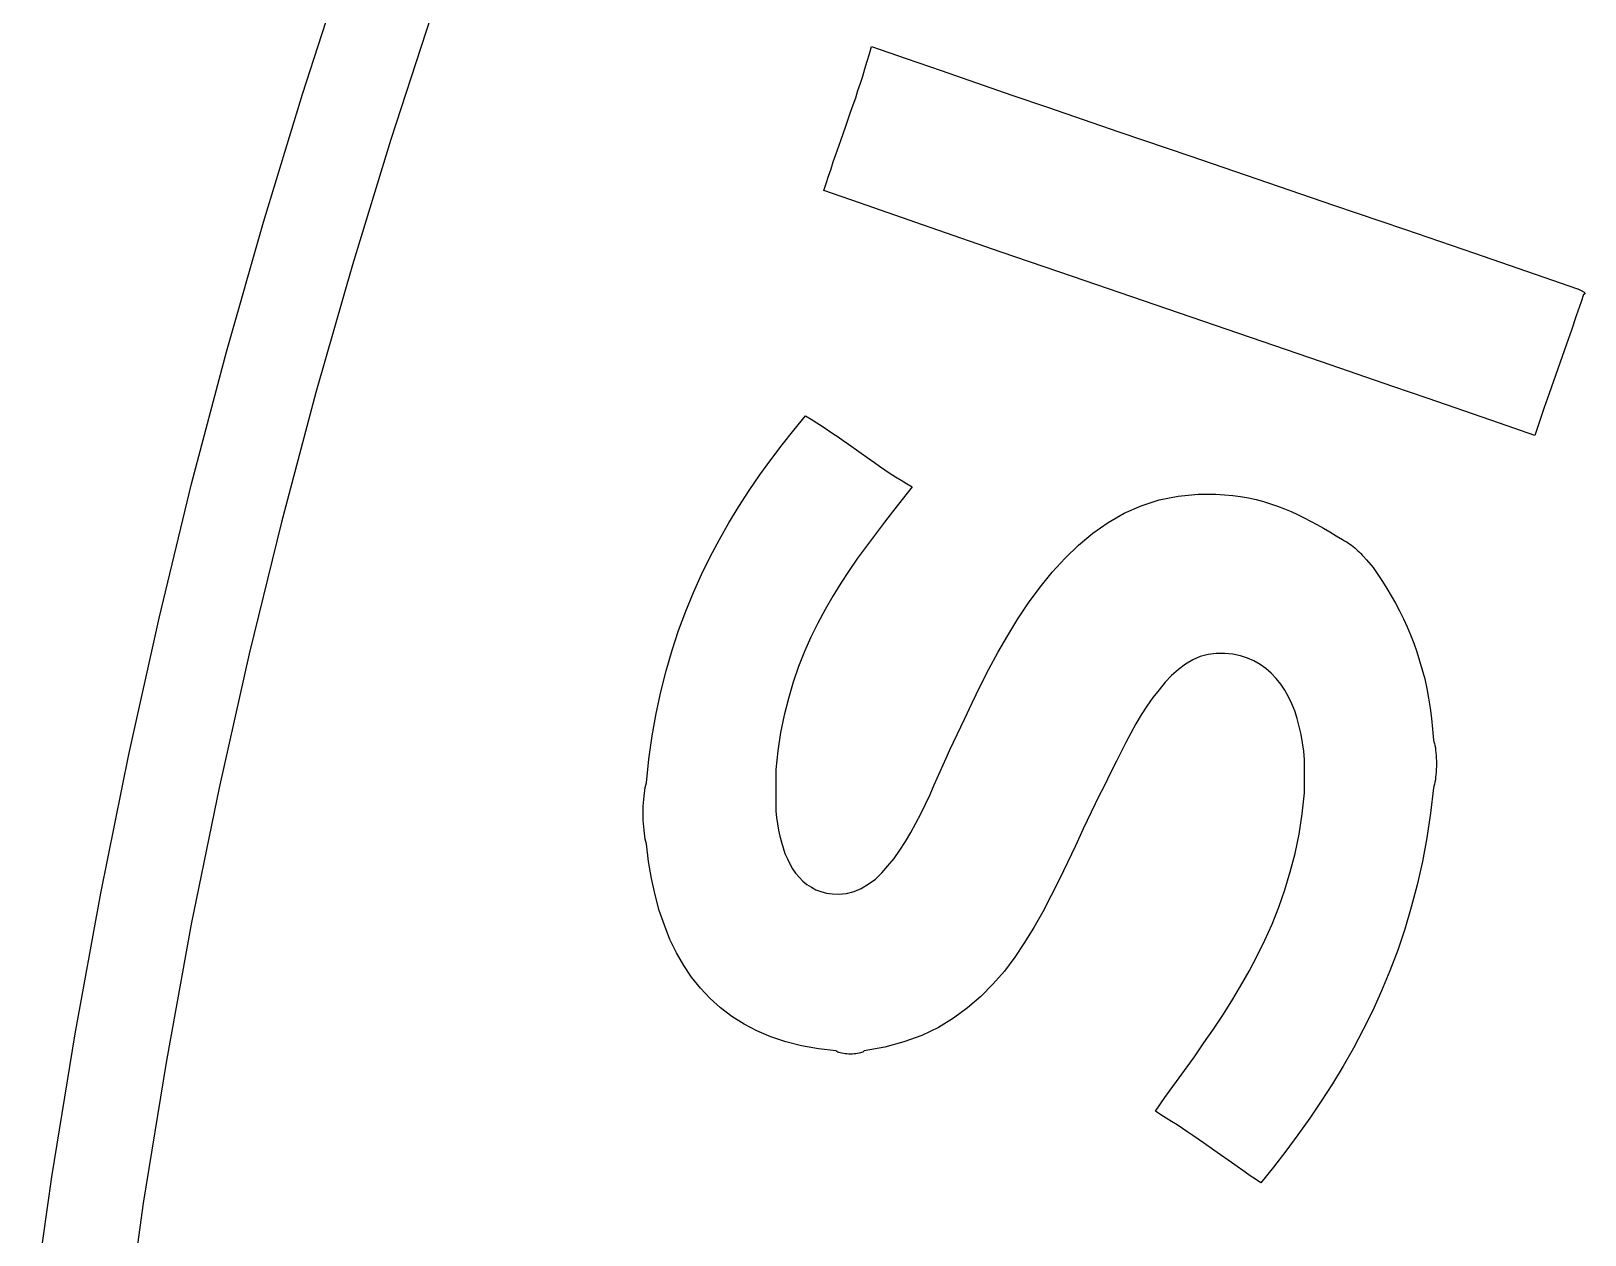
# Model space of a CAD drawing. Header units: metres. Extents: x -185 to 1201, y -340 to 309.
# Drawn here: x 856.21 to 861.75, y 70.84 to 75.13 of the extents above; entities that cross this region are included whole.
import ezdxf

# ---------------------------------------------------------------- set-up
doc = ezdxf.new("R2010")
doc.units = ezdxf.units.M

msp = doc.modelspace()

# ---------------------------------------------------------------- linework, layer by layer
for p, q in [((857.176, 74.9046), (857.322, 75.3528)), ((857.635, 75.1842), (857.491, 74.7437)), ((859.189, 75.0219), (859.197, 75.0484)), ((859.197, 75.0484), (859.204, 75.0751)), ((859.204, 75.0751), (859.328, 75.0319)), ((859.173, 74.9695), (859.181, 74.9956)), ((859.181, 74.9956), (859.189, 75.0219)), ((859.328, 75.0319), (859.453, 74.9886)), ((859.453, 74.9886), (859.579, 74.9452)), ((859.156, 74.9178), (859.165, 74.9436)), ((859.165, 74.9436), (859.173, 74.9695)), ((859.579, 74.9452), (859.705, 74.9017)), ((857.037, 74.4491), (857.176, 74.9046)), ((859.139, 74.8666), (859.148, 74.8922)), ((859.148, 74.8922), (859.156, 74.9178)), ((859.705, 74.9017), (859.832, 74.8581)), ((859.113, 74.7905), (859.13, 74.8412)), ((859.13, 74.8412), (859.139, 74.8666)), ((859.832, 74.8581), (860.086, 74.7708)), ((859.095, 74.7399), (859.113, 74.7905)), ((860.086, 74.7708), (860.342, 74.6836)), ((857.491, 74.7437), (857.354, 74.2962)), ((859.077, 74.6893), (859.095, 74.7399)), ((859.06, 74.6383), (859.068, 74.6638)), ((859.068, 74.6638), (859.077, 74.6893)), ((860.342, 74.6836), (860.851, 74.5098)), ((859.043, 74.587), (859.051, 74.6127)), ((859.051, 74.6127), (859.06, 74.6383)), ((859.034, 74.5611), (859.043, 74.587)), ((859.161, 74.517), (859.034, 74.5611)), ((859.287, 74.4731), (859.161, 74.517)), ((860.851, 74.5098), (861.104, 74.4235)), ((856.905, 73.9862), (857.037, 74.4491)), ((859.414, 74.4292), (859.287, 74.4731)), ((859.667, 74.3418), (859.414, 74.4292)), ((861.104, 74.4235), (861.229, 74.3806)), ((861.229, 74.3806), (861.353, 74.3379)), ((859.921, 74.2547), (859.667, 74.3418)), ((861.353, 74.3379), (861.477, 74.2954)), ((857.354, 74.2962), (857.224, 73.8416)), ((861.477, 74.2954), (861.6, 74.2531)), ((860.555, 74.0374), (859.921, 74.2547)), ((861.6, 74.2531), (861.721, 74.2112)), ((861.721, 74.2112), (861.722, 74.2106)), ((861.722, 74.2106), (861.727, 74.2084)), ((861.734, 74.1652), (861.716, 74.1143)), ((861.727, 74.2084), (861.734, 74.2053)), ((861.734, 74.2053), (861.738, 74.203)), ((861.742, 74.1908), (861.734, 74.1652)), ((861.738, 74.203), (861.74, 74.2018)), ((861.74, 74.2018), (861.742, 74.2006)), ((861.742, 74.2006), (861.744, 74.1994)), ((861.744, 74.1917), (861.742, 74.1908)), ((861.744, 74.1994), (861.745, 74.1982)), ((861.746, 74.1926), (861.744, 74.1917)), ((861.745, 74.1982), (861.746, 74.197)), ((861.746, 74.197), (861.747, 74.1958)), ((861.747, 74.1936), (861.746, 74.1926)), ((861.747, 74.1958), (861.747, 74.1947)), ((861.747, 74.1947), (861.747, 74.1936)), ((861.716, 74.1143), (861.699, 74.0637)), ((861.699, 74.0637), (861.681, 74.0133)), ((860.808, 73.9505), (860.555, 74.0374)), ((861.681, 74.0133), (861.62, 73.8381)), ((856.781, 73.5157), (856.905, 73.9862)), ((861.062, 73.8633), (860.808, 73.9505)), ((857.224, 73.8416), (857.101, 73.3795)), ((861.188, 73.8197), (861.062, 73.8633)), ((861.62, 73.8381), (861.602, 73.7881)), ((861.315, 73.7759), (861.188, 73.8197)), ((861.442, 73.7321), (861.315, 73.7759)), ((861.602, 73.7881), (861.585, 73.7382)), ((858.927, 73.707), (858.969, 73.7581)), ((858.969, 73.7581), (858.989, 73.7461)), ((858.989, 73.7461), (859.009, 73.7339)), ((859.009, 73.7339), (859.028, 73.7214)), ((859.028, 73.7214), (859.047, 73.7088)), ((861.568, 73.6881), (861.442, 73.7321)), ((861.577, 73.7131), (861.568, 73.6881)), ((861.585, 73.7382), (861.577, 73.7131)), ((858.886, 73.6549), (858.927, 73.707)), ((859.047, 73.7088), (859.066, 73.696)), ((859.066, 73.696), (859.085, 73.6831)), ((859.085, 73.6831), (859.103, 73.6701)), ((859.103, 73.6701), (859.122, 73.657)), ((859.122, 73.657), (859.196, 73.6046)), ((858.806, 73.5476), (858.845, 73.6018)), ((858.845, 73.6018), (858.886, 73.6549)), ((859.196, 73.6046), (859.215, 73.5916)), ((858.768, 73.4922), (858.806, 73.5476)), ((859.215, 73.5916), (859.233, 73.5788)), ((859.233, 73.5788), (859.252, 73.566)), ((859.252, 73.566), (859.271, 73.5534)), ((859.271, 73.5534), (859.29, 73.541)), ((856.665, 73.0376), (856.781, 73.5157)), ((858.731, 73.4355), (858.768, 73.4922)), ((859.349, 73.5052), (859.283, 73.4215)), ((859.29, 73.541), (859.31, 73.5288)), ((859.31, 73.5288), (859.329, 73.5169)), ((859.329, 73.5169), (859.349, 73.5052)), ((858.696, 73.3773), (858.731, 73.4355)), ((860.105, 73.411), (860.166, 73.438)), ((860.166, 73.438), (860.23, 73.4586)), ((860.23, 73.4586), (860.297, 73.4724)), ((860.297, 73.4724), (860.369, 73.4789)), ((860.369, 73.4789), (860.401, 73.4796)), ((860.401, 73.4796), (860.432, 73.4791)), ((860.432, 73.4791), (860.463, 73.4774)), ((860.463, 73.4774), (860.492, 73.4745)), ((860.492, 73.4745), (860.52, 73.4706)), ((860.52, 73.4706), (860.548, 73.4657)), ((860.548, 73.4657), (860.575, 73.4598)), ((860.575, 73.4598), (860.601, 73.4529)), ((860.601, 73.4529), (860.626, 73.4452)), ((860.626, 73.4452), (860.651, 73.4366)), ((860.651, 73.4366), (860.676, 73.4273)), ((857.101, 73.3795), (856.986, 72.9099)), ((859.251, 73.3795), (859.218, 73.3372)), ((859.283, 73.4215), (859.251, 73.3795)), ((860.048, 73.3784), (860.105, 73.411)), ((860.676, 73.4273), (860.7, 73.4173)), ((860.7, 73.4173), (860.723, 73.4065)), ((860.723, 73.4065), (860.746, 73.3952)), ((860.746, 73.3952), (860.769, 73.3833)), ((860.769, 73.3833), (860.792, 73.3709)), ((858.662, 73.3177), (858.696, 73.3773)), ((859.218, 73.3372), (859.187, 73.2944)), ((859.942, 73.298), (859.993, 73.3405)), ((859.993, 73.3405), (860.048, 73.3784)), ((860.792, 73.3709), (860.815, 73.358)), ((860.815, 73.358), (860.838, 73.3447)), ((860.838, 73.3447), (860.86, 73.331)), ((860.86, 73.331), (860.883, 73.3171)), ((858.629, 73.2565), (858.662, 73.3177)), ((859.187, 73.2944), (859.155, 73.251)), ((859.894, 73.2514), (859.942, 73.298)), ((860.883, 73.3171), (860.89, 73.3134)), ((860.89, 73.3134), (860.897, 73.3096)), ((860.897, 73.3096), (860.903, 73.3056)), ((860.903, 73.3056), (860.909, 73.3014)), ((860.909, 73.3014), (860.915, 73.297)), ((860.915, 73.297), (860.921, 73.2924)), ((860.921, 73.2924), (860.927, 73.2877)), ((860.927, 73.2877), (860.932, 73.2829)), ((860.932, 73.2829), (860.938, 73.2778)), ((860.938, 73.2778), (860.943, 73.2728)), ((860.943, 73.2728), (860.948, 73.2675)), ((858.599, 73.1935), (858.629, 73.2565)), ((859.155, 73.251), (859.125, 73.2069)), ((859.848, 73.2012), (859.894, 73.2514)), ((860.948, 73.2675), (860.953, 73.2622)), ((860.953, 73.2622), (860.958, 73.2568)), ((860.958, 73.2568), (860.968, 73.2458)), ((860.968, 73.2458), (860.992, 73.2177)), ((860.992, 73.2177), (861.009, 73.1932)), ((858.57, 73.1288), (858.599, 73.1935)), ((859.095, 73.1619), (859.066, 73.1158)), ((859.125, 73.2069), (859.095, 73.1619)), ((859.805, 73.1479), (859.848, 73.2012)), ((861.009, 73.1932), (861.025, 73.1683)), ((861.025, 73.1683), (861.041, 73.1428)), ((858.542, 73.0622), (858.57, 73.1288)), ((859.066, 73.1158), (859.039, 73.0685)), ((859.764, 73.0922), (859.805, 73.1479)), ((861.041, 73.1428), (861.057, 73.1168)), ((861.057, 73.1168), (861.072, 73.0902)), ((858.517, 72.9936), (858.542, 73.0622)), ((859.039, 73.0685), (859.013, 73.0199)), ((859.726, 73.0345), (859.764, 73.0922)), ((861.072, 73.0902), (861.086, 73.063)), ((861.086, 73.063), (861.1, 73.0352)), ((856.557, 72.5517), (856.665, 73.0376)), ((858.494, 72.923), (858.517, 72.9936)), ((859.013, 73.0199), (858.988, 72.9698)), ((859.69, 72.9754), (859.726, 73.0345)), ((861.1, 73.0352), (861.113, 73.0068)), ((861.113, 73.0068), (861.125, 72.9777)), ((858.988, 72.9698), (858.965, 72.918)), ((859.655, 72.9154), (859.69, 72.9754)), ((861.125, 72.9777), (861.137, 72.9478)), ((861.137, 72.9478), (861.148, 72.9172)), ((856.986, 72.9099), (856.879, 72.4326)), ((858.473, 72.8501), (858.494, 72.923)), ((858.965, 72.918), (858.944, 72.8645)), ((859.623, 72.8551), (859.655, 72.9154)), ((860.349, 72.8885), (860.323, 72.8732)), ((860.376, 72.9002), (860.349, 72.8885)), ((860.404, 72.9079), (860.376, 72.9002)), ((860.433, 72.9114), (860.404, 72.9079)), ((860.463, 72.9113), (860.433, 72.9114)), ((860.492, 72.9086), (860.463, 72.9113)), ((860.519, 72.9031), (860.492, 72.9086)), ((860.544, 72.8952), (860.519, 72.9031)), ((860.567, 72.8849), (860.544, 72.8952)), ((860.589, 72.8724), (860.567, 72.8849)), ((861.148, 72.9172), (861.158, 72.8858)), ((861.158, 72.8858), (861.167, 72.8536)), ((858.454, 72.775), (858.473, 72.8501)), ((858.944, 72.8645), (858.925, 72.809)), ((859.592, 72.795), (859.623, 72.8551)), ((860.274, 72.8331), (860.251, 72.8089)), ((860.298, 72.8546), (860.274, 72.8331)), ((860.323, 72.8732), (860.298, 72.8546)), ((860.61, 72.8578), (860.589, 72.8724)), ((860.629, 72.8412), (860.61, 72.8578)), ((860.646, 72.8227), (860.629, 72.8412)), ((861.167, 72.8536), (861.176, 72.8206)), ((858.437, 72.6976), (858.454, 72.775)), ((858.925, 72.809), (858.908, 72.7515)), ((859.563, 72.7356), (859.592, 72.795)), ((860.229, 72.7825), (860.207, 72.7541)), ((860.251, 72.8089), (860.229, 72.7825)), ((860.663, 72.8025), (860.646, 72.8227)), ((860.677, 72.7806), (860.663, 72.8025)), ((860.69, 72.7573), (860.677, 72.7806)), ((861.176, 72.8206), (861.183, 72.7867)), ((861.183, 72.7867), (861.19, 72.7518)), ((858.908, 72.7515), (858.893, 72.6917)), ((859.536, 72.6776), (859.563, 72.7356)), ((860.186, 72.724), (860.166, 72.6926)), ((860.207, 72.7541), (860.186, 72.724)), ((860.702, 72.7326), (860.69, 72.7573)), ((860.713, 72.7067), (860.702, 72.7326)), ((861.19, 72.7518), (861.196, 72.7161)), ((861.196, 72.7161), (861.2, 72.6793)), ((858.423, 72.6177), (858.437, 72.6976)), ((858.893, 72.6917), (858.88, 72.6295)), ((859.484, 72.5675), (859.536, 72.6776)), ((860.147, 72.6603), (860.129, 72.6273)), ((860.166, 72.6926), (860.147, 72.6603)), ((860.722, 72.6796), (860.713, 72.7067)), ((860.729, 72.6516), (860.722, 72.6796)), ((861.2, 72.6793), (861.204, 72.6416)), ((858.411, 72.5352), (858.423, 72.6177)), ((858.88, 72.6295), (858.87, 72.5648)), ((860.129, 72.6273), (860.111, 72.594)), ((860.736, 72.6227), (860.729, 72.6516)), ((860.741, 72.5931), (860.736, 72.6227)), ((861.204, 72.6416), (861.207, 72.6028)), ((856.458, 72.0578), (856.557, 72.5517)), ((858.87, 72.5648), (858.863, 72.4975)), ((859.471, 72.5387), (859.484, 72.5675)), ((860.094, 72.5607), (860.077, 72.5277)), ((860.111, 72.594), (860.094, 72.5607)), ((860.745, 72.5628), (860.741, 72.5931)), ((860.748, 72.5321), (860.745, 72.5628)), ((861.207, 72.6028), (861.209, 72.5971)), ((861.209, 72.5971), (861.211, 72.5905)), ((861.211, 72.5905), (861.212, 72.5832)), ((861.212, 72.5832), (861.214, 72.5752)), ((861.214, 72.5752), (861.215, 72.5667)), ((861.215, 72.5667), (861.216, 72.5576)), ((861.216, 72.5576), (861.217, 72.5482)), ((861.217, 72.5482), (861.217, 72.5385)), ((858.402, 72.4501), (858.411, 72.5352)), ((858.863, 72.4975), (858.863, 72.35)), ((859.428, 72.4429), (859.471, 72.5387)), ((860.061, 72.4954), (860.046, 72.4641)), ((860.077, 72.5277), (860.061, 72.4954)), ((860.748, 72.4147), (860.748, 72.5321)), ((861.217, 72.5385), (861.218, 72.5287)), ((861.218, 72.5086), (861.217, 72.4987)), ((861.217, 72.4987), (861.217, 72.4889)), ((861.218, 72.5287), (861.218, 72.5186)), ((861.218, 72.5186), (861.218, 72.5086)), ((858.398, 72.4333), (858.4, 72.4422)), ((858.4, 72.4422), (858.402, 72.4501)), ((859.413, 72.4091), (859.428, 72.4429)), ((860.046, 72.4641), (860.031, 72.434)), ((861.209, 72.4388), (861.207, 72.4328)), ((861.211, 72.4457), (861.209, 72.4388)), ((861.212, 72.4533), (861.211, 72.4457)), ((861.214, 72.4615), (861.212, 72.4533)), ((861.215, 72.4702), (861.214, 72.4615)), ((861.216, 72.4794), (861.215, 72.4702)), ((861.217, 72.4889), (861.216, 72.4794)), ((856.879, 72.4326), (856.78, 71.9473)), ((858.392, 72.3793), (858.393, 72.3912)), ((858.393, 72.3912), (858.394, 72.4025)), ((858.394, 72.4025), (858.395, 72.4135)), ((858.395, 72.4135), (858.396, 72.4237)), ((858.396, 72.4237), (858.398, 72.4333)), ((859.397, 72.3748), (859.413, 72.4091)), ((860.016, 72.4057), (859.987, 72.3463)), ((860.031, 72.434), (860.016, 72.4057)), ((860.739, 72.3399), (860.748, 72.4147)), ((861.207, 72.4328), (861.197, 72.3424)), ((858.391, 72.3672), (858.392, 72.3793)), ((858.391, 72.3549), (858.391, 72.3672)), ((858.391, 72.3425), (858.391, 72.3549)), ((858.391, 72.33), (858.391, 72.3425)), ((858.391, 72.3176), (858.391, 72.33)), ((858.863, 72.35), (858.866, 72.3271)), ((858.866, 72.3271), (858.869, 72.3046)), ((859.362, 72.3066), (859.38, 72.3405)), ((859.38, 72.3405), (859.397, 72.3748)), ((859.987, 72.3463), (859.959, 72.2864)), ((860.728, 72.2681), (860.739, 72.3399)), ((861.197, 72.3424), (861.183, 72.2547)), ((858.392, 72.3054), (858.391, 72.3176)), ((858.393, 72.2934), (858.392, 72.3054)), ((858.394, 72.2818), (858.393, 72.2934)), ((858.395, 72.2706), (858.394, 72.2818)), ((858.869, 72.3046), (858.873, 72.2823)), ((858.873, 72.2823), (858.878, 72.2605)), ((859.325, 72.241), (859.344, 72.2733)), ((859.344, 72.2733), (859.362, 72.3066)), ((859.959, 72.2864), (859.931, 72.2264)), ((858.396, 72.2601), (858.395, 72.2706)), ((858.398, 72.2501), (858.396, 72.2601)), ((858.4, 72.2409), (858.398, 72.2501)), ((858.402, 72.2326), (858.4, 72.2409)), ((858.41, 72.1698), (858.402, 72.2326)), ((858.878, 72.2605), (858.883, 72.2392)), ((858.883, 72.2392), (858.889, 72.2186)), ((858.889, 72.2186), (858.896, 72.1987)), ((859.305, 72.2102), (859.325, 72.241)), ((859.931, 72.2264), (859.903, 72.1665)), ((860.714, 72.1991), (860.728, 72.2681)), ((861.183, 72.2547), (861.168, 72.1697)), ((858.42, 72.1094), (858.41, 72.1698)), ((858.896, 72.1987), (858.905, 72.1796)), ((858.905, 72.1796), (858.913, 72.1615)), ((858.913, 72.1615), (858.923, 72.1444)), ((859.263, 72.1541), (859.285, 72.1811)), ((859.285, 72.1811), (859.305, 72.2102)), ((859.903, 72.1665), (859.874, 72.1072)), ((860.697, 72.1327), (860.714, 72.1991)), ((861.168, 72.1697), (861.149, 72.0872)), ((858.433, 72.0514), (858.42, 72.1094)), ((858.923, 72.1444), (858.934, 72.1285)), ((858.934, 72.1285), (858.947, 72.1138)), ((858.947, 72.1138), (858.96, 72.1005)), ((859.193, 72.0891), (859.218, 72.1077)), ((859.218, 72.1077), (859.241, 72.1295)), ((859.241, 72.1295), (859.263, 72.1541)), ((859.874, 72.1072), (859.845, 72.0486)), ((860.677, 72.0687), (860.697, 72.1327)), ((856.366, 71.5559), (856.458, 72.0578)), ((858.448, 71.9959), (858.433, 72.0514)), ((858.96, 72.1005), (858.974, 72.0886)), ((858.974, 72.0886), (858.99, 72.0783)), ((858.99, 72.0783), (859.006, 72.0696)), ((859.006, 72.0696), (859.024, 72.0627)), ((859.024, 72.0627), (859.044, 72.0576)), ((859.044, 72.0576), (859.065, 72.0545)), ((859.065, 72.0545), (859.087, 72.0535)), ((859.087, 72.0535), (859.115, 72.0558)), ((859.115, 72.0558), (859.142, 72.0629)), ((859.142, 72.0629), (859.168, 72.0741)), ((859.168, 72.0741), (859.193, 72.0891)), ((860.656, 72.0069), (860.677, 72.0687)), ((861.149, 72.0872), (861.128, 72.0071)), ((858.466, 71.9429), (858.448, 71.9959)), ((859.845, 72.0486), (859.815, 71.9912)), ((860.632, 71.9473), (860.656, 72.0069)), ((861.128, 72.0071), (861.105, 71.9293)), ((856.78, 71.9473), (856.69, 71.4538)), ((858.486, 71.8925), (858.466, 71.9429)), ((859.815, 71.9912), (859.783, 71.9352)), ((860.606, 71.8895), (860.632, 71.9473)), ((858.509, 71.8448), (858.486, 71.8925)), ((859.783, 71.9352), (859.75, 71.8811)), ((860.579, 71.8334), (860.606, 71.8895)), ((861.105, 71.9293), (861.08, 71.8538)), ((858.535, 71.7998), (858.509, 71.8448)), ((859.715, 71.829), (859.678, 71.7793)), ((859.75, 71.8811), (859.715, 71.829)), ((860.55, 71.7789), (860.579, 71.8334)), ((861.08, 71.8538), (861.052, 71.7803)), ((858.563, 71.7576), (858.535, 71.7998)), ((859.678, 71.7793), (859.637, 71.7325)), ((860.52, 71.7258), (860.55, 71.7789)), ((861.052, 71.7803), (861.022, 71.7088)), ((858.595, 71.7182), (858.563, 71.7576)), ((858.629, 71.6817), (858.595, 71.7182)), ((859.637, 71.7325), (859.594, 71.6886)), ((860.489, 71.6739), (860.52, 71.7258)), ((858.666, 71.6482), (858.629, 71.6817)), ((859.594, 71.6886), (859.547, 71.6482)), ((860.456, 71.6229), (860.489, 71.6739)), ((861.022, 71.7088), (860.991, 71.6393)), ((858.706, 71.6178), (858.666, 71.6482)), ((858.75, 71.5904), (858.706, 71.6178)), ((859.497, 71.6115), (859.443, 71.5788)), ((859.547, 71.6482), (859.497, 71.6115)), ((860.423, 71.5728), (860.456, 71.6229)), ((860.991, 71.6393), (860.957, 71.5715)), ((856.283, 71.0457), (856.366, 71.5559)), ((858.796, 71.5663), (858.75, 71.5904)), ((858.846, 71.5453), (858.796, 71.5663)), ((859.443, 71.5788), (859.384, 71.5505)), ((860.389, 71.5234), (860.423, 71.5728)), ((860.957, 71.5715), (860.922, 71.5054)), ((858.899, 71.5276), (858.846, 71.5453)), ((858.955, 71.5133), (858.899, 71.5276)), ((859.015, 71.5024), (858.955, 71.5133)), ((859.078, 71.495), (859.015, 71.5024)), ((859.252, 71.5083), (859.178, 71.495)), ((859.32, 71.5269), (859.252, 71.5083)), ((859.384, 71.5505), (859.32, 71.5269)), ((860.355, 71.4744), (860.389, 71.5234)), ((860.922, 71.5054), (860.885, 71.4408)), ((856.69, 71.4538), (856.609, 70.952)), ((859.081, 71.4929), (859.078, 71.495)), ((859.084, 71.491), (859.081, 71.4929)), ((859.088, 71.4893), (859.084, 71.491)), ((859.093, 71.4878), (859.088, 71.4893)), ((859.098, 71.4866), (859.093, 71.4878)), ((859.104, 71.4855), (859.098, 71.4866)), ((859.11, 71.4848), (859.104, 71.4855)), ((859.116, 71.4842), (859.11, 71.4848)), ((859.123, 71.4839), (859.116, 71.4842)), ((859.129, 71.4837), (859.123, 71.4839)), ((859.136, 71.4839), (859.129, 71.4837)), ((859.142, 71.4842), (859.136, 71.4839)), ((859.148, 71.4848), (859.142, 71.4842)), ((859.154, 71.4855), (859.148, 71.4848)), ((859.16, 71.4866), (859.154, 71.4855)), ((859.165, 71.4878), (859.16, 71.4866)), ((859.169, 71.4893), (859.165, 71.4878)), ((859.173, 71.491), (859.169, 71.4893)), ((859.176, 71.4929), (859.173, 71.491)), ((859.178, 71.495), (859.176, 71.4929)), ((860.32, 71.4258), (860.355, 71.4744)), ((860.885, 71.4408), (860.847, 71.3778)), ((860.25, 71.3286), (860.32, 71.4258)), ((860.847, 71.3778), (860.807, 71.3161)), ((860.216, 71.2798), (860.25, 71.3286)), ((860.236, 71.2678), (860.216, 71.2798)), ((860.807, 71.3161), (860.766, 71.2557)), ((860.255, 71.2557), (860.236, 71.2678)), ((860.274, 71.2435), (860.255, 71.2557)), ((860.294, 71.2311), (860.274, 71.2435)), ((860.313, 71.2186), (860.294, 71.2311)), ((860.766, 71.2557), (860.724, 71.1965)), ((860.332, 71.2059), (860.313, 71.2186)), ((860.35, 71.1932), (860.332, 71.2059)), ((860.369, 71.1803), (860.35, 71.1932)), ((860.388, 71.1674), (860.369, 71.1803)), ((860.425, 71.1415), (860.388, 71.1674)), ((860.724, 71.1965), (860.681, 71.1383)), ((860.499, 71.0893), (860.425, 71.1415)), ((860.681, 71.1383), (860.637, 71.0811)), ((860.536, 71.0633), (860.499, 71.0893)), ((860.554, 71.0503), (860.536, 71.0633)), ((860.637, 71.0811), (860.592, 71.0247)), ((856.209, 70.5271), (856.283, 71.0457)), ((860.573, 71.0375), (860.554, 71.0503)), ((860.592, 71.0247), (860.573, 71.0375)), ((856.609, 70.952), (856.537, 70.4416))]:
    msp.add_line(p, q)

doc.saveas('drawing.dxf')
